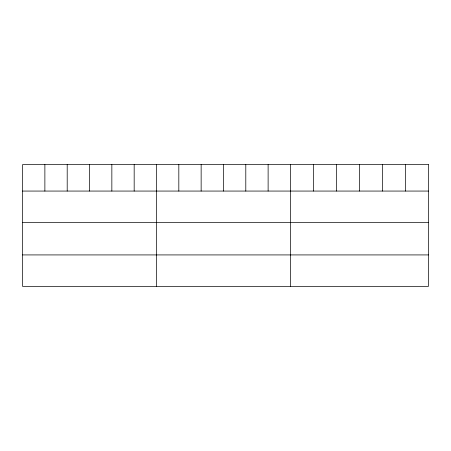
<?xml version="1.0" encoding="UTF-8"?>
<svg xmlns="http://www.w3.org/2000/svg" width="451" height="451" viewBox="0 0 451 451"><rect width="100%" height="100%" fill="white"/><g stroke="black" fill="none" stroke-linecap="round" stroke-linejoin="round"><path stroke-width="0.68" d="M22.55 191.061L428.45 191.061M22.55 222.512L428.45 222.512M22.55 254.922L428.45 254.922M405.449 164.626L405.449 191.061M382.448 164.626L382.448 191.061M359.447 164.626L359.447 191.061M336.446 164.626L336.446 191.061M313.445 164.626L313.445 191.061M290.444 164.626L290.444 286.374M268.12 164.626L268.12 191.061M245.795 164.626L245.795 191.061M223.47 164.626L223.47 191.061M201.146 164.626L201.146 191.061M178.821 164.626L178.821 191.061M156.497 164.626L156.497 286.374M134.172 164.626L134.172 191.061M111.848 164.626L111.848 191.061M89.523 164.626L89.523 191.061M67.199 164.626L67.199 191.061M44.874 164.626L44.874 191.061M428.45 164.626L22.55 164.626L22.55 286.374L428.45 286.374L428.45 164.626"/></g></svg>
